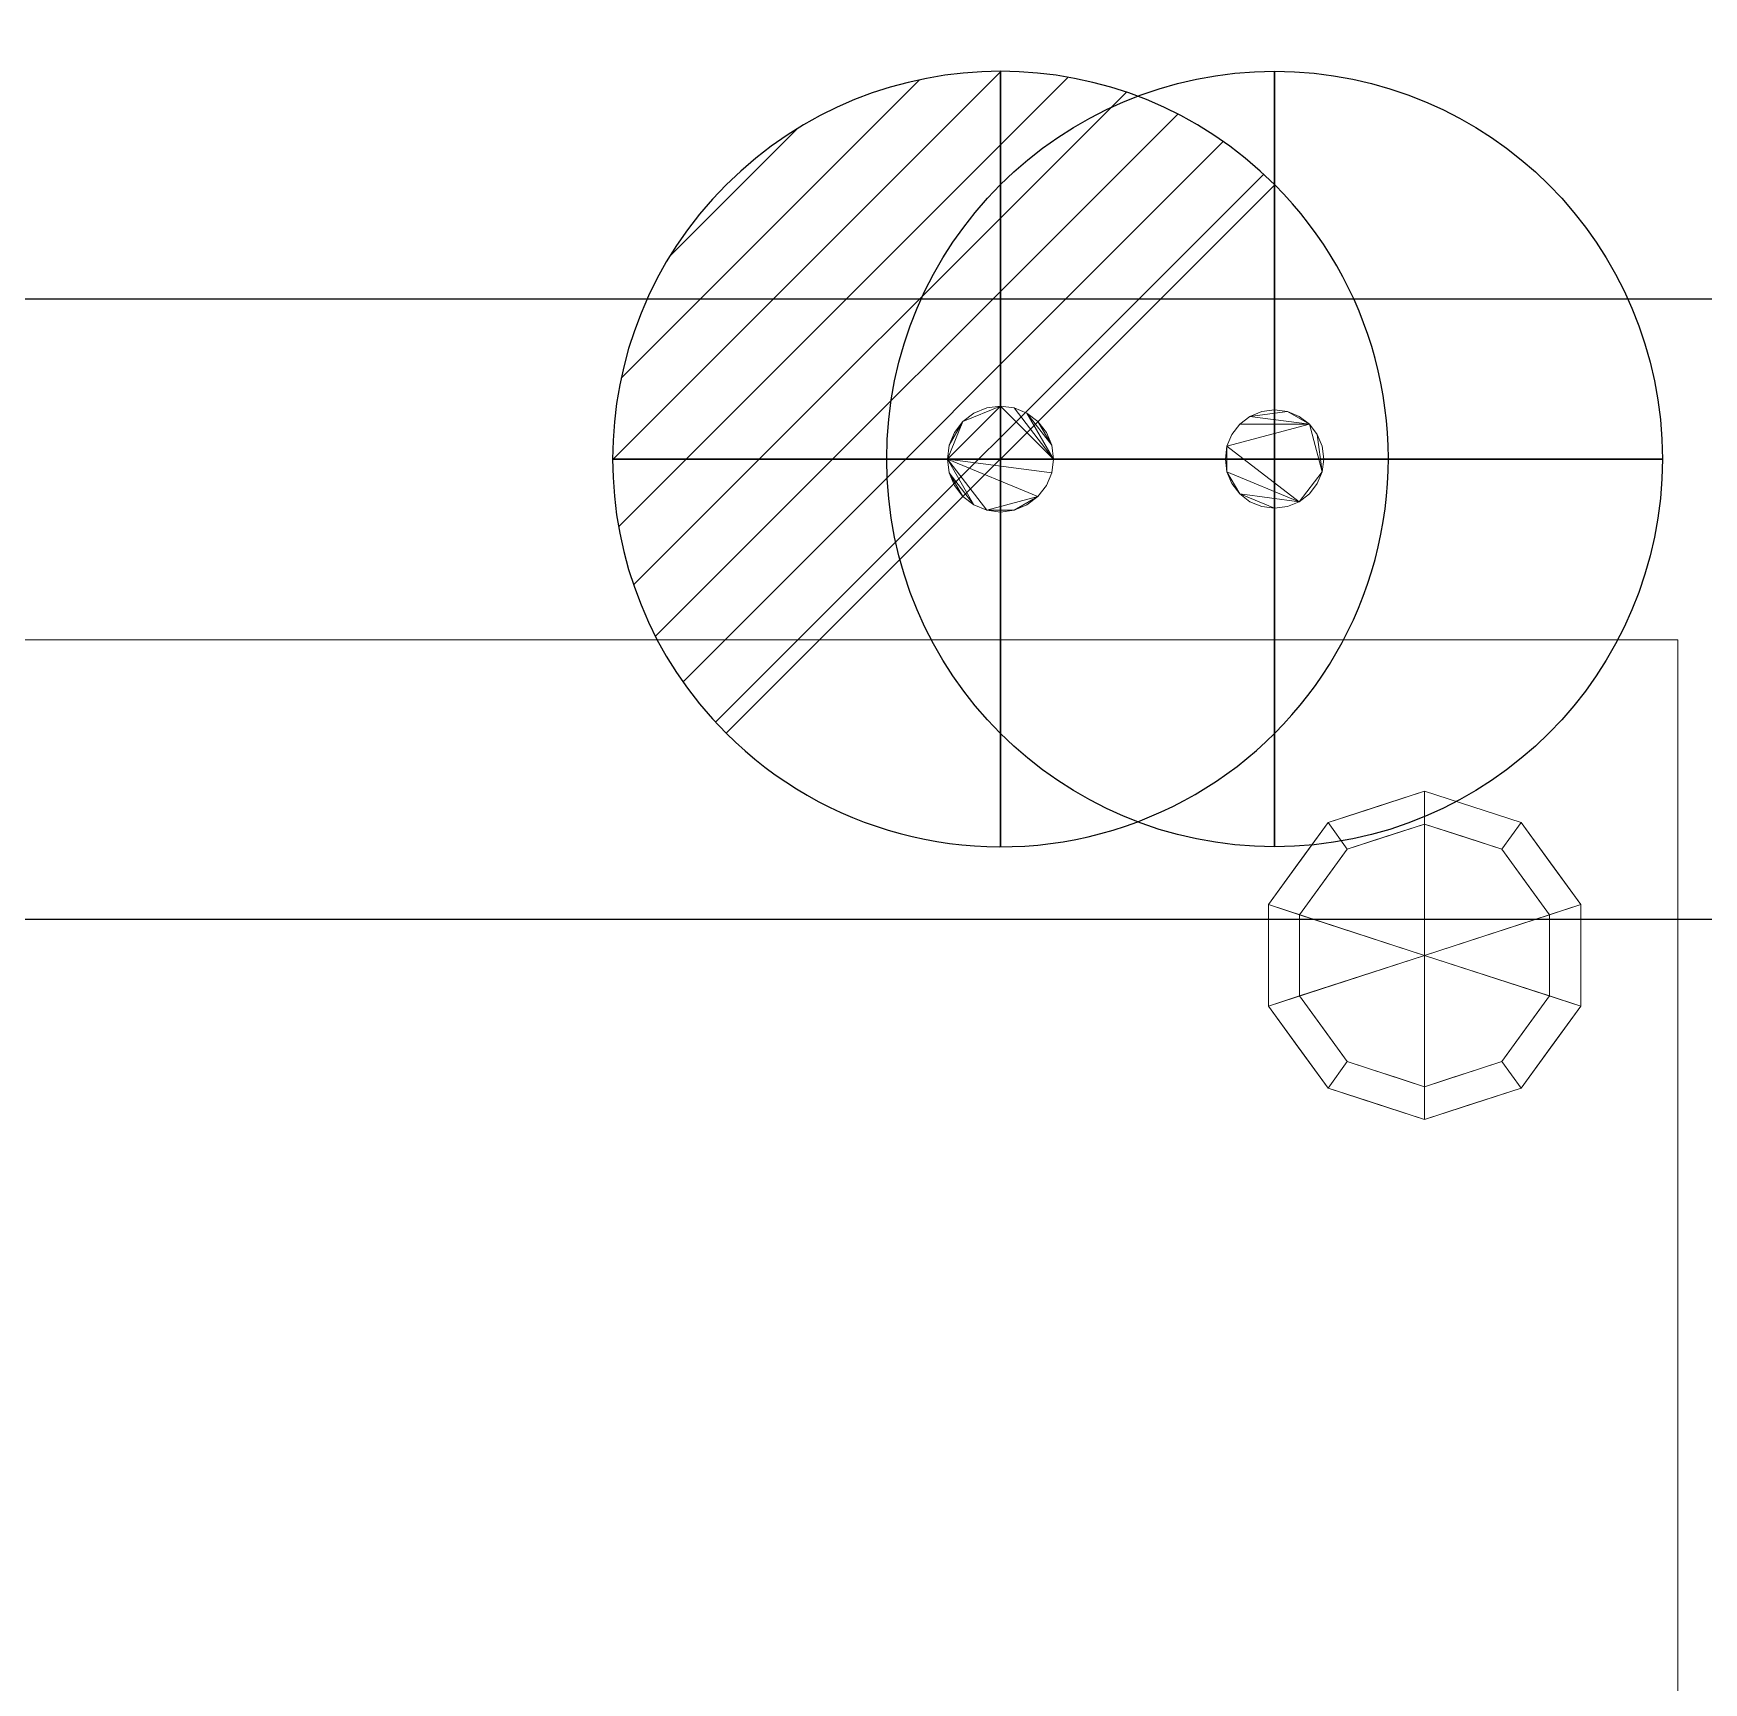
# Model space of a CAD drawing. Header units: millimetres. Extents: x -1 to 991, y -989 to 51.
# Drawn here: x 495 to 818, y -267.7 to 51.3 of the extents above; entities that cross this region are included whole.
import ezdxf

# ---------------------------------------------------------------- set-up
doc = ezdxf.new("R2010")
doc.units = ezdxf.units.MM
for name, color, linetype in [('IQ_200_2D', 1, 'Continuous'), ('IQ_200_3D', 1, 'Continuous'), ('IQ_CON_COLDWATER_INT', 7, 'Continuous'), ('IQ_CON_DRAIN_INT', 7, 'Continuous')]:
    doc.layers.add(name, color=color, linetype=linetype)

# ---------------------------------------------------------------- blocks, each defined once
blk = doc.blocks.new('*X3')
at = {"color": 0}
for p, q in [((313.993, 2209.039), (321.505, 2216.552)), ((314.108, 2207.74), (322.804, 2216.436)), ((314.158, 2210.619), (319.926, 2216.386)), ((314.399, 2206.617), (323.928, 2216.145)), ((314.821, 2205.625), (324.919, 2215.723)), ((315.101, 2212.976), (317.568, 2215.443)), ((315.354, 2204.743), (325.801, 2215.191)), ((315.985, 2203.96), (326.584, 2214.559))]:
    blk.add_line(p, q, dxfattribs=at)
blk = doc.blocks.new('drain')
blk.add_line((-2.121, -2.121), (2.121, 2.121))
at = {"extrusion": (-1, 0, 0)}
blk.add_line((0, 2.121, -2.121), (0, -2.121, 2.121), dxfattribs=at)
at = {"extrusion": (0, -1, 0)}
blk.add_line((-2.121, 0, -2.121), (2.121, 0, 2.121), dxfattribs=at)
at = {"extrusion": (-1, 0, 0)}
for start, end in [(45, 225), (225, 45)]:
    blk.add_arc((0, 0), 3, start, end, dxfattribs=at)
for start, end in [(45, 225), (225, 45)]:
    blk.add_arc((0, 0), 3, start, end)
at = {"extrusion": (0, -1, 0)}
for start, end in [(45, 225), (225, 45)]:
    blk.add_arc((0, 0), 3, start, end, dxfattribs=at)
at = {"xscale": 0.4000000000000909, "yscale": 0.4000000000000909, "zscale": 0.4000000000000909}
blk.add_blockref('*X3', (-128.597, -883.621), dxfattribs=at)
at = {"extrusion": (-1, 0, 0), "xscale": 0.3999999999999773, "yscale": 0.3999999999999773, "zscale": 0.3999999999999773}
blk.add_blockref('*X3', (-128.597, -883.621), dxfattribs=at)
at = {"extrusion": (0, -1, 0), "xscale": 0.4000000000000909, "yscale": 0.4000000000000909, "zscale": 0.4000000000000909}
blk.add_blockref('*X3', (-128.597, -883.621), dxfattribs=at)
blk = doc.blocks.new('A$C0DDC558E')
blk.add_circle((0, 0), 3)
at = {"extrusion": (-1, 0, 0)}
blk.add_circle((0, 0), 3, dxfattribs=at)
at = {"extrusion": (0, 1, 0)}
blk.add_circle((0, 0), 3, dxfattribs=at)

msp = doc.modelspace()

# ---------------------------------------------------------------- linework, layer by layer
at = {"layer": 'IQ_200_2D'}
for p, q in [((157, 0), (833, 0)), ((40, -120), (950, -120))]:
    msp.add_line(p, q, dxfattribs=at)

# ---------------------------------------------------------------- block references
at = {"layer": 'IQ_CON_COLDWATER_INT', "xscale": 25, "yscale": 25, "zscale": 25}
msp.add_blockref('A$C0DDC558E', (735, -31), dxfattribs=at)
at = {"layer": 'IQ_CON_DRAIN_INT', "xscale": 25, "yscale": 25, "zscale": 25}
msp.add_blockref('drain', (682, -31), dxfattribs=at)

# ---------------------------------------------------------------- meshes
at = {"layer": 'IQ_200_3D', "lineweight": 9}
mesh = msp.add_polyface(dxfattribs=at)
corners = [(157, 0, 1510), (157, -120, 1510), (833, -120, 1510), (833, 0, 1510)]
mesh.append_faces([[corners[k] for k in face] for face in [(0, 1, 2, 3)]])
mesh = msp.add_polyface(dxfattribs=at)
corners = [(833, -120, 220), (157, -120, 220), (157, 0, 220), (833, 0, 220)]
mesh.append_faces([[corners[k] for k in face] for face in [(0, 1, 2, 3)]])
mesh = msp.add_polyface(dxfattribs=at)
corners = [(833, 0, 1510), (833, 0, 220), (157, 0, 220), (157, 0, 1510)]
mesh.append_faces([[corners[k] for k in face] for face in [(0, 1, 2, 3)]])
mesh = msp.add_polyface(dxfattribs=at)
corners = [(682, -20.75, 220), (679.35, -21.1, 220), (676.87, -22.12, 220), (674.75, -23.75, 220), (673.12, -25.88, 220), (672.1, -28.35, 220), (671.75, -31, 220), (672.1, -33.65, 220), (673.12, -36.13, 220), (674.75, -38.25, 220), (676.87, -39.88, 220), (679.35, -40.9, 220), (682, -41.25, 220), (684.65, -40.9, 220), (687.12, -39.88, 220), (689.25, -38.25, 220), (690.88, -36.13, 220), (691.9, -33.65, 220), (692.25, -31, 220), (691.9, -28.35, 220), (690.88, -25.88, 220), (689.25, -23.75, 220), (687.12, -22.12, 220), (684.65, -21.1, 220)]
mesh.append_faces([[corners[k] for k in face] for face in [(15, 13, 14)]], dxfattribs={"vtx0": -1})
mesh.append_faces([[corners[k] for k in face] for face in [(0, 18, 23)]], dxfattribs={"vtx0": -1, "vtx1": -1})
mesh.append_faces([[corners[k] for k in face] for face in [(6, 18, 0, 3), (15, 6, 11, 13)]], dxfattribs={"vtx0": -1, "vtx1": -1, "vtx2": -1, "vtx3": -1})
mesh.append_faces([[corners[k] for k in face] for face in [(21, 22, 19, 20)]], dxfattribs={"vtx1": -1})
mesh.append_faces([[corners[k] for k in face] for face in [(17, 18, 6)]], dxfattribs={"vtx1": -1, "vtx2": -1})
mesh.append_faces([[corners[k] for k in face] for face in [(6, 7, 10, 11), (22, 23, 18, 19)]], dxfattribs={"vtx1": -1, "vtx3": -1})
mesh.append_faces([[corners[k] for k in face] for face in [(1, 2, 3, 0), (11, 12, 13)]], dxfattribs={"vtx2": -1})
mesh.append_faces([[corners[k] for k in face] for face in [(15, 16, 17, 6)]], dxfattribs={"vtx2": -1, "vtx3": -1})
mesh.append_faces([[corners[k] for k in face] for face in [(7, 8, 9, 10), (3, 4, 5, 6)]], dxfattribs={"vtx3": -1})
mesh = msp.add_polyface(dxfattribs=at)
corners = [(682, -20.75, 214.6), (684.65, -21.1, 214.6), (687.12, -22.12, 214.6), (689.25, -23.75, 214.6), (690.88, -25.88, 214.6), (691.9, -28.35, 214.6), (692.25, -31, 214.6), (691.9, -33.65, 214.6), (690.88, -36.13, 214.6), (689.25, -38.25, 214.6), (687.12, -39.88, 214.6), (684.65, -40.9, 214.6), (682, -41.25, 214.6), (679.35, -40.9, 214.6), (676.87, -39.88, 214.6), (674.75, -38.25, 214.6), (673.12, -36.13, 214.6), (672.1, -33.65, 214.6), (671.75, -31, 214.6), (672.1, -28.35, 214.6), (673.12, -25.88, 214.6), (674.75, -23.75, 214.6), (676.87, -22.12, 214.6), (679.35, -21.1, 214.6)]
mesh.append_faces([[corners[k] for k in face] for face in [(5, 3, 4), (17, 15, 16), (21, 19, 20)]], dxfattribs={"vtx0": -1})
mesh.append_faces([[corners[k] for k in face] for face in [(11, 13, 9, 10)]], dxfattribs={"vtx0": -1, "vtx1": -1})
mesh.append_faces([[corners[k] for k in face] for face in [(21, 0, 18, 19)]], dxfattribs={"vtx0": -1, "vtx1": -1, "vtx3": -1})
mesh.append_faces([[corners[k] for k in face] for face in [(12, 13, 11)]], dxfattribs={"vtx1": -1})
mesh.append_faces([[corners[k] for k in face] for face in [(1, 2, 6, 0)]], dxfattribs={"vtx1": -1, "vtx2": -1})
mesh.append_faces([[corners[k] for k in face] for face in [(6, 7, 18, 0), (13, 14, 18, 9)]], dxfattribs={"vtx1": -1, "vtx2": -1, "vtx3": -1})
mesh.append_faces([[corners[k] for k in face] for face in [(5, 6, 2, 3), (14, 15, 17, 18)]], dxfattribs={"vtx1": -1, "vtx3": -1})
mesh.append_faces([[corners[k] for k in face] for face in [(7, 8, 9, 18)]], dxfattribs={"vtx2": -1, "vtx3": -1})
mesh.append_faces([[corners[k] for k in face] for face in [(21, 22, 23, 0)]], dxfattribs={"vtx3": -1})
mesh = msp.add_polyface(dxfattribs=at)
corners = [(682, -20.75, 214.6), (679.35, -21.1, 214.6), (676.87, -22.12, 214.6), (674.75, -23.75, 214.6), (673.12, -25.88, 214.6), (672.1, -28.35, 214.6), (671.75, -31, 214.6), (672.1, -33.65, 214.6), (673.12, -36.13, 214.6), (674.75, -38.25, 214.6), (676.87, -39.88, 214.6), (679.35, -40.9, 214.6), (682, -41.25, 214.6), (682, -41.25, 220), (679.35, -40.9, 220), (676.87, -39.88, 220), (674.75, -38.25, 220), (673.12, -36.13, 220), (672.1, -33.65, 220), (671.75, -31, 220), (672.1, -28.35, 220), (673.12, -25.88, 220), (674.75, -23.75, 220), (676.87, -22.12, 220), (679.35, -21.1, 220), (682, -20.75, 220)]
mesh.append_faces([[corners[k] for k in face] for face in [(13, 14, 11, 12), (0, 1, 24, 25)]], dxfattribs={"vtx1": -1})
mesh.append_faces([[corners[k] for k in face] for face in [(14, 15, 10, 11), (16, 17, 8, 9), (15, 16, 9, 10), (17, 18, 7, 8), (6, 7, 18, 19), (19, 20, 5, 6), (20, 21, 4, 5), (22, 23, 2, 3), (21, 22, 3, 4), (23, 24, 1, 2)]], dxfattribs={"vtx1": -1, "vtx3": -1})
mesh = msp.add_polyface(dxfattribs=at)
corners = [(682, -41.25, 214.6), (684.65, -40.9, 214.6), (687.12, -39.88, 214.6), (689.25, -38.25, 214.6), (690.88, -36.13, 214.6), (691.9, -33.65, 214.6), (692.25, -31, 214.6), (691.9, -28.35, 214.6), (690.88, -25.88, 214.6), (689.25, -23.75, 214.6), (687.12, -22.12, 214.6), (684.65, -21.1, 214.6), (682, -20.75, 214.6), (682, -20.75, 220), (684.65, -21.1, 220), (687.12, -22.12, 220), (689.25, -23.75, 220), (690.88, -25.88, 220), (691.9, -28.35, 220), (692.25, -31, 220), (691.9, -33.65, 220), (690.88, -36.13, 220), (689.25, -38.25, 220), (687.12, -39.88, 220), (684.65, -40.9, 220), (682, -41.25, 220)]
mesh.append_faces([[corners[k] for k in face] for face in [(13, 14, 11, 12), (0, 1, 24, 25)]], dxfattribs={"vtx1": -1})
mesh.append_faces([[corners[k] for k in face] for face in [(14, 15, 10, 11), (16, 17, 8, 9), (15, 16, 9, 10), (17, 18, 7, 8), (6, 7, 18, 19), (19, 20, 5, 6), (20, 21, 4, 5), (22, 23, 2, 3), (21, 22, 3, 4), (23, 24, 1, 2)]], dxfattribs={"vtx1": -1, "vtx3": -1})
mesh = msp.add_polyface(dxfattribs=at)
corners = [(735, -21.48, 214.6), (737.47, -21.8, 214.6), (739.76, -22.75, 214.6), (741.74, -24.26, 214.6), (743.25, -26.24, 214.6), (744.2, -28.53, 214.6), (744.52, -31, 214.6), (744.2, -33.47, 214.6), (743.25, -35.76, 214.6), (741.74, -37.74, 214.6), (739.76, -39.25, 214.6), (737.47, -40.2, 214.6), (735, -40.53, 214.6), (732.53, -40.2, 214.6), (730.24, -39.25, 214.6), (728.26, -37.74, 214.6), (726.75, -35.76, 214.6), (725.8, -33.47, 214.6), (725.48, -31, 214.6), (725.8, -28.53, 214.6), (726.75, -26.24, 214.6), (728.26, -24.26, 214.6), (730.24, -22.75, 214.6), (732.53, -21.8, 214.6)]
mesh.append_faces([[corners[k] for k in face] for face in [(7, 4, 5, 6), (17, 15, 16), (19, 17, 18)]], dxfattribs={"vtx0": -1})
mesh.append_faces([[corners[k] for k in face] for face in [(22, 3, 21)]], dxfattribs={"vtx0": -1, "vtx1": -1})
mesh.append_faces([[corners[k] for k in face] for face in [(3, 7, 10, 19), (10, 15, 17, 19)]], dxfattribs={"vtx0": -1, "vtx1": -1, "vtx2": -1, "vtx3": -1})
mesh.append_faces([[corners[k] for k in face] for face in [(7, 3, 4)]], dxfattribs={"vtx0": -1, "vtx2": -1})
mesh.append_faces([[corners[k] for k in face] for face in [(14, 15, 12, 13)]], dxfattribs={"vtx1": -1})
mesh.append_faces([[corners[k] for k in face] for face in [(10, 11, 12, 15), (1, 2, 3, 22), (19, 20, 21, 3)]], dxfattribs={"vtx2": -1, "vtx3": -1})
mesh.append_faces([[corners[k] for k in face] for face in [(7, 8, 9, 10), (22, 23, 0, 1)]], dxfattribs={"vtx3": -1})
mesh = msp.add_polyface(dxfattribs=at)
corners = [(735, -21.48, 220), (732.53, -21.8, 220), (730.24, -22.75, 220), (728.26, -24.26, 220), (726.75, -26.24, 220), (725.8, -28.53, 220), (725.48, -31, 220), (725.8, -33.47, 220), (726.75, -35.76, 220), (728.26, -37.74, 220), (730.24, -39.25, 220), (732.53, -40.2, 220), (735, -40.53, 220), (737.47, -40.2, 220), (739.76, -39.25, 220), (741.74, -37.74, 220), (743.25, -35.76, 220), (744.2, -33.47, 220), (744.52, -31, 220), (744.2, -28.53, 220), (743.25, -26.24, 220), (741.74, -24.26, 220), (739.76, -22.75, 220), (737.47, -21.8, 220)]
mesh.append_faces([[corners[k] for k in face] for face in [(17, 14, 15, 16), (23, 21, 22)]], dxfattribs={"vtx0": -1})
mesh.append_faces([[corners[k] for k in face] for face in [(7, 14, 5, 6), (14, 9, 12, 13)]], dxfattribs={"vtx0": -1, "vtx1": -1})
mesh.append_faces([[corners[k] for k in face] for face in [(21, 5, 14, 17)]], dxfattribs={"vtx0": -1, "vtx1": -1, "vtx2": -1, "vtx3": -1})
mesh.append_faces([[corners[k] for k in face] for face in [(17, 20, 21)]], dxfattribs={"vtx0": -1, "vtx2": -1})
mesh.append_faces([[corners[k] for k in face] for face in [(2, 3, 21, 23)]], dxfattribs={"vtx1": -1, "vtx2": -1, "vtx3": -1})
mesh.append_faces([[corners[k] for k in face] for face in [(10, 11, 12, 9), (0, 1, 2, 23)]], dxfattribs={"vtx2": -1})
mesh.append_faces([[corners[k] for k in face] for face in [(7, 8, 9, 14), (3, 4, 5, 21)]], dxfattribs={"vtx2": -1, "vtx3": -1})
mesh.append_faces([[corners[k] for k in face] for face in [(17, 18, 19, 20)]], dxfattribs={"vtx3": -1})
mesh = msp.add_polyface(dxfattribs=at)
corners = [(735, -21.48, 214.6), (732.53, -21.8, 214.6), (730.24, -22.75, 214.6), (728.26, -24.26, 214.6), (726.75, -26.24, 214.6), (725.8, -28.53, 214.6), (725.48, -31, 214.6), (725.8, -33.47, 214.6), (726.75, -35.76, 214.6), (728.26, -37.74, 214.6), (730.24, -39.25, 214.6), (732.53, -40.2, 214.6), (735, -40.53, 214.6), (735, -40.53, 220), (732.53, -40.2, 220), (730.24, -39.25, 220), (728.26, -37.74, 220), (726.75, -35.76, 220), (725.8, -33.47, 220), (725.48, -31, 220), (725.8, -28.53, 220), (726.75, -26.24, 220), (728.26, -24.26, 220), (730.24, -22.75, 220), (732.53, -21.8, 220), (735, -21.48, 220)]
mesh.append_faces([[corners[k] for k in face] for face in [(13, 14, 11, 12), (0, 1, 24, 25)]], dxfattribs={"vtx1": -1})
mesh.append_faces([[corners[k] for k in face] for face in [(14, 15, 10, 11), (16, 17, 8, 9), (15, 16, 9, 10), (17, 18, 7, 8), (6, 7, 18, 19), (19, 20, 5, 6), (20, 21, 4, 5), (22, 23, 2, 3), (21, 22, 3, 4), (23, 24, 1, 2)]], dxfattribs={"vtx1": -1, "vtx3": -1})
mesh = msp.add_polyface(dxfattribs=at)
corners = [(735, -40.53, 214.6), (737.47, -40.2, 214.6), (739.76, -39.25, 214.6), (741.74, -37.74, 214.6), (743.25, -35.76, 214.6), (744.2, -33.47, 214.6), (744.52, -31, 214.6), (744.2, -28.53, 214.6), (743.25, -26.24, 214.6), (741.74, -24.26, 214.6), (739.76, -22.75, 214.6), (737.47, -21.8, 214.6), (735, -21.48, 214.6), (735, -21.48, 220), (737.47, -21.8, 220), (739.76, -22.75, 220), (741.74, -24.26, 220), (743.25, -26.24, 220), (744.2, -28.53, 220), (744.52, -31, 220), (744.2, -33.47, 220), (743.25, -35.76, 220), (741.74, -37.74, 220), (739.76, -39.25, 220), (737.47, -40.2, 220), (735, -40.53, 220)]
mesh.append_faces([[corners[k] for k in face] for face in [(13, 14, 11, 12), (0, 1, 24, 25)]], dxfattribs={"vtx1": -1})
mesh.append_faces([[corners[k] for k in face] for face in [(14, 15, 10, 11), (16, 17, 8, 9), (15, 16, 9, 10), (17, 18, 7, 8), (6, 7, 18, 19), (19, 20, 5, 6), (20, 21, 4, 5), (22, 23, 2, 3), (21, 22, 3, 4), (23, 24, 1, 2)]], dxfattribs={"vtx1": -1, "vtx3": -1})
mesh = msp.add_polyface(dxfattribs=at)
corners = [(177, -66, 220), (177, -738, 220), (813, -738, 220), (813, -66, 220)]
mesh.append_faces([[corners[k] for k in face] for face in [(0, 1, 2, 3)]])
mesh = msp.add_polyface(dxfattribs=at)
corners = [(813, -738, 200), (177, -738, 200), (177, -66, 200), (813, -66, 200)]
mesh.append_faces([[corners[k] for k in face] for face in [(0, 1, 2, 3)]])
mesh = msp.add_polyface(dxfattribs=at)
corners = [(813, -66, 220), (813, -66, 200), (177, -66, 200), (177, -66, 220)]
mesh.append_faces([[corners[k] for k in face] for face in [(0, 1, 2, 3)]])
mesh = msp.add_polyface(dxfattribs=at)
corners = [(813, -738, 220), (813, -738, 200), (813, -66, 200), (813, -66, 220)]
mesh.append_faces([[corners[k] for k in face] for face in [(0, 1, 2, 3)]])
mesh = msp.add_polyface(dxfattribs=at)
corners = [(764, -101.6, 69.95), (749.07, -106.45, 69.95), (739.84, -119.15, 69.95), (739.84, -134.85, 69.95), (749.07, -147.55, 69.95), (764, -152.4, 69.95), (764, -158.75, 69.95), (745.34, -152.69, 69.95), (733.8, -136.81, 69.95), (733.8, -117.19, 69.95), (745.34, -101.31, 69.95), (764, -95.25, 69.95)]
mesh.append_faces([[corners[k] for k in face] for face in [(4, 7, 8, 3)]], dxfattribs={"vtx0": -1, "vtx2": -1})
mesh.append_faces([[corners[k] for k in face] for face in [(0, 1, 10, 11)]], dxfattribs={"vtx1": -1})
mesh.append_faces([[corners[k] for k in face] for face in [(2, 3, 8, 9), (1, 2, 9, 10)]], dxfattribs={"vtx1": -1, "vtx3": -1})
mesh.append_faces([[corners[k] for k in face] for face in [(5, 6, 7, 4)]], dxfattribs={"vtx2": -1})
mesh = msp.add_polyface(dxfattribs=at)
corners = [(764, -95.25, 69.95), (745.34, -101.31, 69.95), (733.8, -117.19, 69.95), (733.8, -136.81, 69.95), (745.34, -152.69, 69.95), (764, -158.75, 69.95), (764, -158.75, 200), (745.34, -152.69, 200), (733.8, -136.81, 200), (733.8, -117.19, 200), (745.34, -101.31, 200), (764, -95.25, 200), (756.16, -156.2, 69.95), (754.67, -155.72, 200), (739.57, -144.75, 200), (739.57, -144.75, 69.95), (733.8, -127, 69.95), (733.8, -127, 200), (739.57, -109.25, 200), (739.57, -109.25, 69.95), (756.16, -97.8, 200), (754.67, -98.28, 69.95), (750.75, -154.44, 69.95), (750.75, -99.56, 200)]
mesh.append_faces([[corners[k] for k in face] for face in [(6, 12, 5)]], dxfattribs={"vtx0": -1})
mesh.append_faces([[corners[k] for k in face] for face in [(23, 1, 10), (22, 7, 4), (7, 22, 13), (1, 23, 21)]], dxfattribs={"vtx0": -1, "vtx1": -1})
mesh.append_faces([[corners[k] for k in face] for face in [(12, 6, 13), (20, 0, 21)]], dxfattribs={"vtx0": -1, "vtx2": -1})
mesh.append_faces([[corners[k] for k in face] for face in [(22, 12, 13), (23, 20, 21)]], dxfattribs={"vtx1": -1, "vtx2": -1})
mesh.append_faces([[corners[k] for k in face] for face in [(15, 4, 7, 14), (3, 15, 14, 8), (17, 9, 2, 16), (19, 2, 9, 18), (18, 10, 1, 19), (16, 3, 8, 17)]], dxfattribs={"vtx1": -1, "vtx3": -1})
mesh.append_faces([[corners[k] for k in face] for face in [(20, 11, 0)]], dxfattribs={"vtx2": -1})
mesh = msp.add_polyface(dxfattribs=at)
corners = [(764, -95.25, 200), (745.34, -101.31, 200), (733.8, -117.19, 200), (733.8, -136.81, 200), (745.34, -152.69, 200), (764, -158.75, 200), (764, -127, 200)]
mesh.append_faces([[corners[k] for k in face] for face in [(3, 6, 2)]], dxfattribs={"vtx0": -1, "vtx1": -1})
mesh.append_faces([[corners[k] for k in face] for face in [(1, 2, 6, 0)]], dxfattribs={"vtx1": -1})
mesh.append_faces([[corners[k] for k in face] for face in [(4, 5, 6, 3)]], dxfattribs={"vtx2": -1})
mesh = msp.add_polyface(dxfattribs=at)
corners = [(764, -152.4, 69.95), (778.93, -147.55, 69.95), (788.16, -134.85, 69.95), (788.16, -119.15, 69.95), (778.93, -106.45, 69.95), (764, -101.6, 69.95), (764, -95.25, 69.95), (782.66, -101.31, 69.95), (794.2, -117.19, 69.95), (794.2, -136.81, 69.95), (782.66, -152.69, 69.95), (764, -158.75, 69.95)]
mesh.append_faces([[corners[k] for k in face] for face in [(7, 4, 5, 6)]], dxfattribs={"vtx0": -1})
mesh.append_faces([[corners[k] for k in face] for face in [(9, 2, 3, 8), (8, 3, 4, 7)]], dxfattribs={"vtx0": -1, "vtx2": -1})
mesh.append_faces([[corners[k] for k in face] for face in [(9, 10, 1, 2)]], dxfattribs={"vtx1": -1, "vtx3": -1})
mesh.append_faces([[corners[k] for k in face] for face in [(10, 11, 0, 1)]], dxfattribs={"vtx3": -1})
mesh = msp.add_polyface(dxfattribs=at)
corners = [(764, -158.75, 69.95), (782.66, -152.69, 69.95), (794.2, -136.81, 69.95), (794.2, -117.19, 69.95), (782.66, -101.31, 69.95), (764, -95.25, 69.95), (764, -95.25, 200), (782.66, -101.31, 200), (794.2, -117.19, 200), (794.2, -136.81, 200), (782.66, -152.69, 200), (764, -158.75, 200), (788.43, -109.25, 69.95), (788.43, -109.25, 200), (773.33, -98.28, 200), (773.33, -98.28, 69.95), (794.2, -127, 69.95), (794.2, -127, 200), (788.43, -144.75, 200), (788.43, -144.75, 69.95), (771.84, -156.2, 200), (773.33, -155.72, 69.95), (777.25, -154.44, 200)]
mesh.append_faces([[corners[k] for k in face] for face in [(22, 1, 10), (1, 22, 21)]], dxfattribs={"vtx0": -1, "vtx1": -1})
mesh.append_faces([[corners[k] for k in face] for face in [(20, 0, 21)]], dxfattribs={"vtx0": -1, "vtx2": -1})
mesh.append_faces([[corners[k] for k in face] for face in [(22, 20, 21)]], dxfattribs={"vtx1": -1, "vtx2": -1})
mesh.append_faces([[corners[k] for k in face] for face in [(2, 16, 17, 9), (13, 8, 3, 12), (4, 15, 14, 7), (7, 13, 12, 4), (9, 18, 19, 2), (16, 3, 8, 17), (1, 19, 18, 10)]], dxfattribs={"vtx1": -1, "vtx3": -1})
mesh.append_faces([[corners[k] for k in face] for face in [(5, 6, 14, 15), (20, 11, 0)]], dxfattribs={"vtx2": -1})
mesh = msp.add_polyface(dxfattribs=at)
corners = [(764, -158.75, 200), (782.66, -152.69, 200), (794.2, -136.81, 200), (794.2, -117.19, 200), (782.66, -101.31, 200), (764, -95.25, 200), (764, -127, 200)]
mesh.append_faces([[corners[k] for k in face] for face in [(1, 2, 6, 0)]], dxfattribs={"vtx1": -1})
mesh.append_faces([[corners[k] for k in face] for face in [(2, 3, 6)]], dxfattribs={"vtx1": -1, "vtx2": -1})
mesh.append_faces([[corners[k] for k in face] for face in [(4, 5, 6, 3)]], dxfattribs={"vtx2": -1})
mesh = msp.add_polyface(dxfattribs=at)
corners = [(764, -127, 0), (764, -152.4, 0), (749.07, -147.55, 0), (739.84, -134.85, 0), (739.84, -119.15, 0), (749.07, -106.45, 0), (764, -101.6, 0)]
mesh.append_faces([[corners[k] for k in face] for face in [(0, 4, 5, 6)]], dxfattribs={"vtx0": -1})
mesh.append_faces([[corners[k] for k in face] for face in [(4, 0, 3)]], dxfattribs={"vtx0": -1, "vtx1": -1})
mesh.append_faces([[corners[k] for k in face] for face in [(0, 1, 2, 3)]], dxfattribs={"vtx3": -1})
mesh = msp.add_polyface(dxfattribs=at)
corners = [(764, -101.6, 0), (749.07, -106.45, 0), (739.84, -119.15, 0), (739.84, -134.85, 0), (749.07, -147.55, 0), (764, -152.4, 0), (764, -152.4, 69.95), (749.07, -147.55, 69.95), (739.84, -134.85, 69.95), (739.84, -119.15, 69.95), (749.07, -106.45, 69.95), (764, -101.6, 69.95), (753.57, -149.01, 0), (756.54, -149.97, 69.95), (744.46, -141.2, 69.95), (744.46, -141.2, 0), (739.84, -127, 0), (739.84, -127, 69.95), (744.46, -112.8, 69.95), (744.46, -112.8, 0), (753.57, -104.99, 69.95), (756.54, -104.03, 0), (758.78, -150.71, 0), (758.78, -103.29, 69.95)]
mesh.append_faces([[corners[k] for k in face] for face in [(7, 12, 13), (21, 23, 0), (1, 20, 21), (20, 1, 10)]], dxfattribs={"vtx0": -1, "vtx1": -1})
mesh.append_faces([[corners[k] for k in face] for face in [(13, 12, 22), (7, 4, 12), (21, 20, 23)]], dxfattribs={"vtx0": -1, "vtx2": -1})
mesh.append_faces([[corners[k] for k in face] for face in [(6, 13, 22)]], dxfattribs={"vtx1": -1, "vtx2": -1})
mesh.append_faces([[corners[k] for k in face] for face in [(15, 4, 7, 14), (3, 15, 14, 8), (17, 9, 2, 16), (19, 2, 9, 18), (18, 10, 1, 19), (16, 3, 8, 17)]], dxfattribs={"vtx1": -1, "vtx3": -1})
mesh.append_faces([[corners[k] for k in face] for face in [(22, 5, 6), (23, 11, 0)]], dxfattribs={"vtx2": -1})
mesh = msp.add_polyface(dxfattribs=at)
corners = [(764, -127, 0), (764, -101.6, 0), (778.93, -106.45, 0), (788.16, -119.15, 0), (788.16, -134.85, 0), (778.93, -147.55, 0), (764, -152.4, 0)]
mesh.append_faces([[corners[k] for k in face] for face in [(0, 4, 5, 6)]], dxfattribs={"vtx0": -1})
mesh.append_faces([[corners[k] for k in face] for face in [(0, 3, 4)]], dxfattribs={"vtx0": -1, "vtx2": -1})
mesh.append_faces([[corners[k] for k in face] for face in [(0, 1, 2, 3)]], dxfattribs={"vtx3": -1})
mesh = msp.add_polyface(dxfattribs=at)
corners = [(764, -152.4, 0), (778.93, -147.55, 0), (788.16, -134.85, 0), (788.16, -119.15, 0), (778.93, -106.45, 0), (764, -101.6, 0), (764, -101.6, 69.95), (778.93, -106.45, 69.95), (788.16, -119.15, 69.95), (788.16, -134.85, 69.95), (778.93, -147.55, 69.95), (764, -152.4, 69.95), (783.54, -112.8, 69.95), (783.54, -112.8, 0), (771.46, -104.03, 0), (771.46, -104.03, 69.95), (788.16, -127, 0), (788.16, -127, 69.95), (783.54, -141.2, 69.95), (783.54, -141.2, 0), (774.43, -149.01, 69.95), (771.46, -149.97, 0), (769.22, -150.71, 69.95)]
mesh.append_faces([[corners[k] for k in face] for face in [(15, 14, 5, 6)]], dxfattribs={"vtx0": -1})
mesh.append_faces([[corners[k] for k in face] for face in [(1, 20, 21), (20, 1, 10), (21, 22, 0)]], dxfattribs={"vtx0": -1, "vtx1": -1})
mesh.append_faces([[corners[k] for k in face] for face in [(13, 12, 8, 3), (14, 15, 7, 4), (4, 7, 12, 13), (21, 20, 22)]], dxfattribs={"vtx0": -1, "vtx2": -1})
mesh.append_faces([[corners[k] for k in face] for face in [(17, 9, 2, 16), (9, 18, 19, 2), (16, 3, 8, 17), (1, 19, 18, 10)]], dxfattribs={"vtx1": -1, "vtx3": -1})
mesh.append_faces([[corners[k] for k in face] for face in [(22, 11, 0)]], dxfattribs={"vtx2": -1})
mesh = msp.add_polyface(dxfattribs=at)
corners = [(950, -120, 875), (40, -120, 875), (40, -758, 875), (950, -758, 875)]
mesh.append_faces([[corners[k] for k in face] for face in [(0, 1, 2, 3)]])
mesh = msp.add_polyface(dxfattribs=at)
corners = [(40, -758, 800), (40, -120, 800), (950, -120, 800), (950, -758, 800)]
mesh.append_faces([[corners[k] for k in face] for face in [(0, 1, 2, 3)]])
mesh = msp.add_polyface(dxfattribs=at)
corners = [(950, -120, 875), (950, -120, 800), (40, -120, 800), (40, -120, 875)]
mesh.append_faces([[corners[k] for k in face] for face in [(0, 1, 2, 3)]])
mesh = msp.add_polyface(dxfattribs=at)
corners = [(940, -120, 1527), (50, -120, 1527), (50, -748, 1527), (940, -748, 1527)]
mesh.append_faces([[corners[k] for k in face] for face in [(0, 1, 2, 3)]])
mesh = msp.add_polyface(dxfattribs=at)
corners = [(50, -748, 875), (50, -120, 875), (940, -120, 875), (940, -748, 875)]
mesh.append_faces([[corners[k] for k in face] for face in [(0, 1, 2, 3)]])
mesh = msp.add_polyface(dxfattribs=at)
corners = [(940, -120, 1527), (940, -120, 875), (50, -120, 875), (50, -120, 1527)]
mesh.append_faces([[corners[k] for k in face] for face in [(0, 1, 2, 3)]])
mesh = msp.add_polyface(dxfattribs=at)
corners = [(940, -120, 1567), (50, -120, 1567), (50, -748, 1567), (940, -748, 1567)]
mesh.append_faces([[corners[k] for k in face] for face in [(0, 1, 2, 3)]])
mesh = msp.add_polyface(dxfattribs=at)
corners = [(50, -748, 1527), (50, -120, 1527), (940, -120, 1527), (940, -748, 1527)]
mesh.append_faces([[corners[k] for k in face] for face in [(0, 1, 2, 3)]])
mesh = msp.add_polyface(dxfattribs=at)
corners = [(940, -120, 1567), (940, -120, 1527), (50, -120, 1527), (50, -120, 1567)]
mesh.append_faces([[corners[k] for k in face] for face in [(0, 1, 2, 3)]])
mesh = msp.add_polyface(dxfattribs=at)
corners = [(833, -120, 800), (157, -120, 800), (157, -658, 800), (833, -658, 800)]
mesh.append_faces([[corners[k] for k in face] for face in [(0, 1, 2, 3)]])
mesh = msp.add_polyface(dxfattribs=at)
corners = [(157, -658, 220), (157, -120, 220), (833, -120, 220), (833, -658, 220)]
mesh.append_faces([[corners[k] for k in face] for face in [(0, 1, 2, 3)]])
mesh = msp.add_polyface(dxfattribs=at)
corners = [(833, -120, 800), (833, -120, 220), (157, -120, 220), (157, -120, 800)]
mesh.append_faces([[corners[k] for k in face] for face in [(0, 1, 2, 3)]])
mesh = msp.add_polyface(dxfattribs=at)
corners = [(157, -120, 1510), (157, -120, 220), (833, -120, 220), (833, -120, 1510)]
mesh.append_faces([[corners[k] for k in face] for face in [(0, 1, 2, 3)]])

doc.saveas('drawing.dxf')
